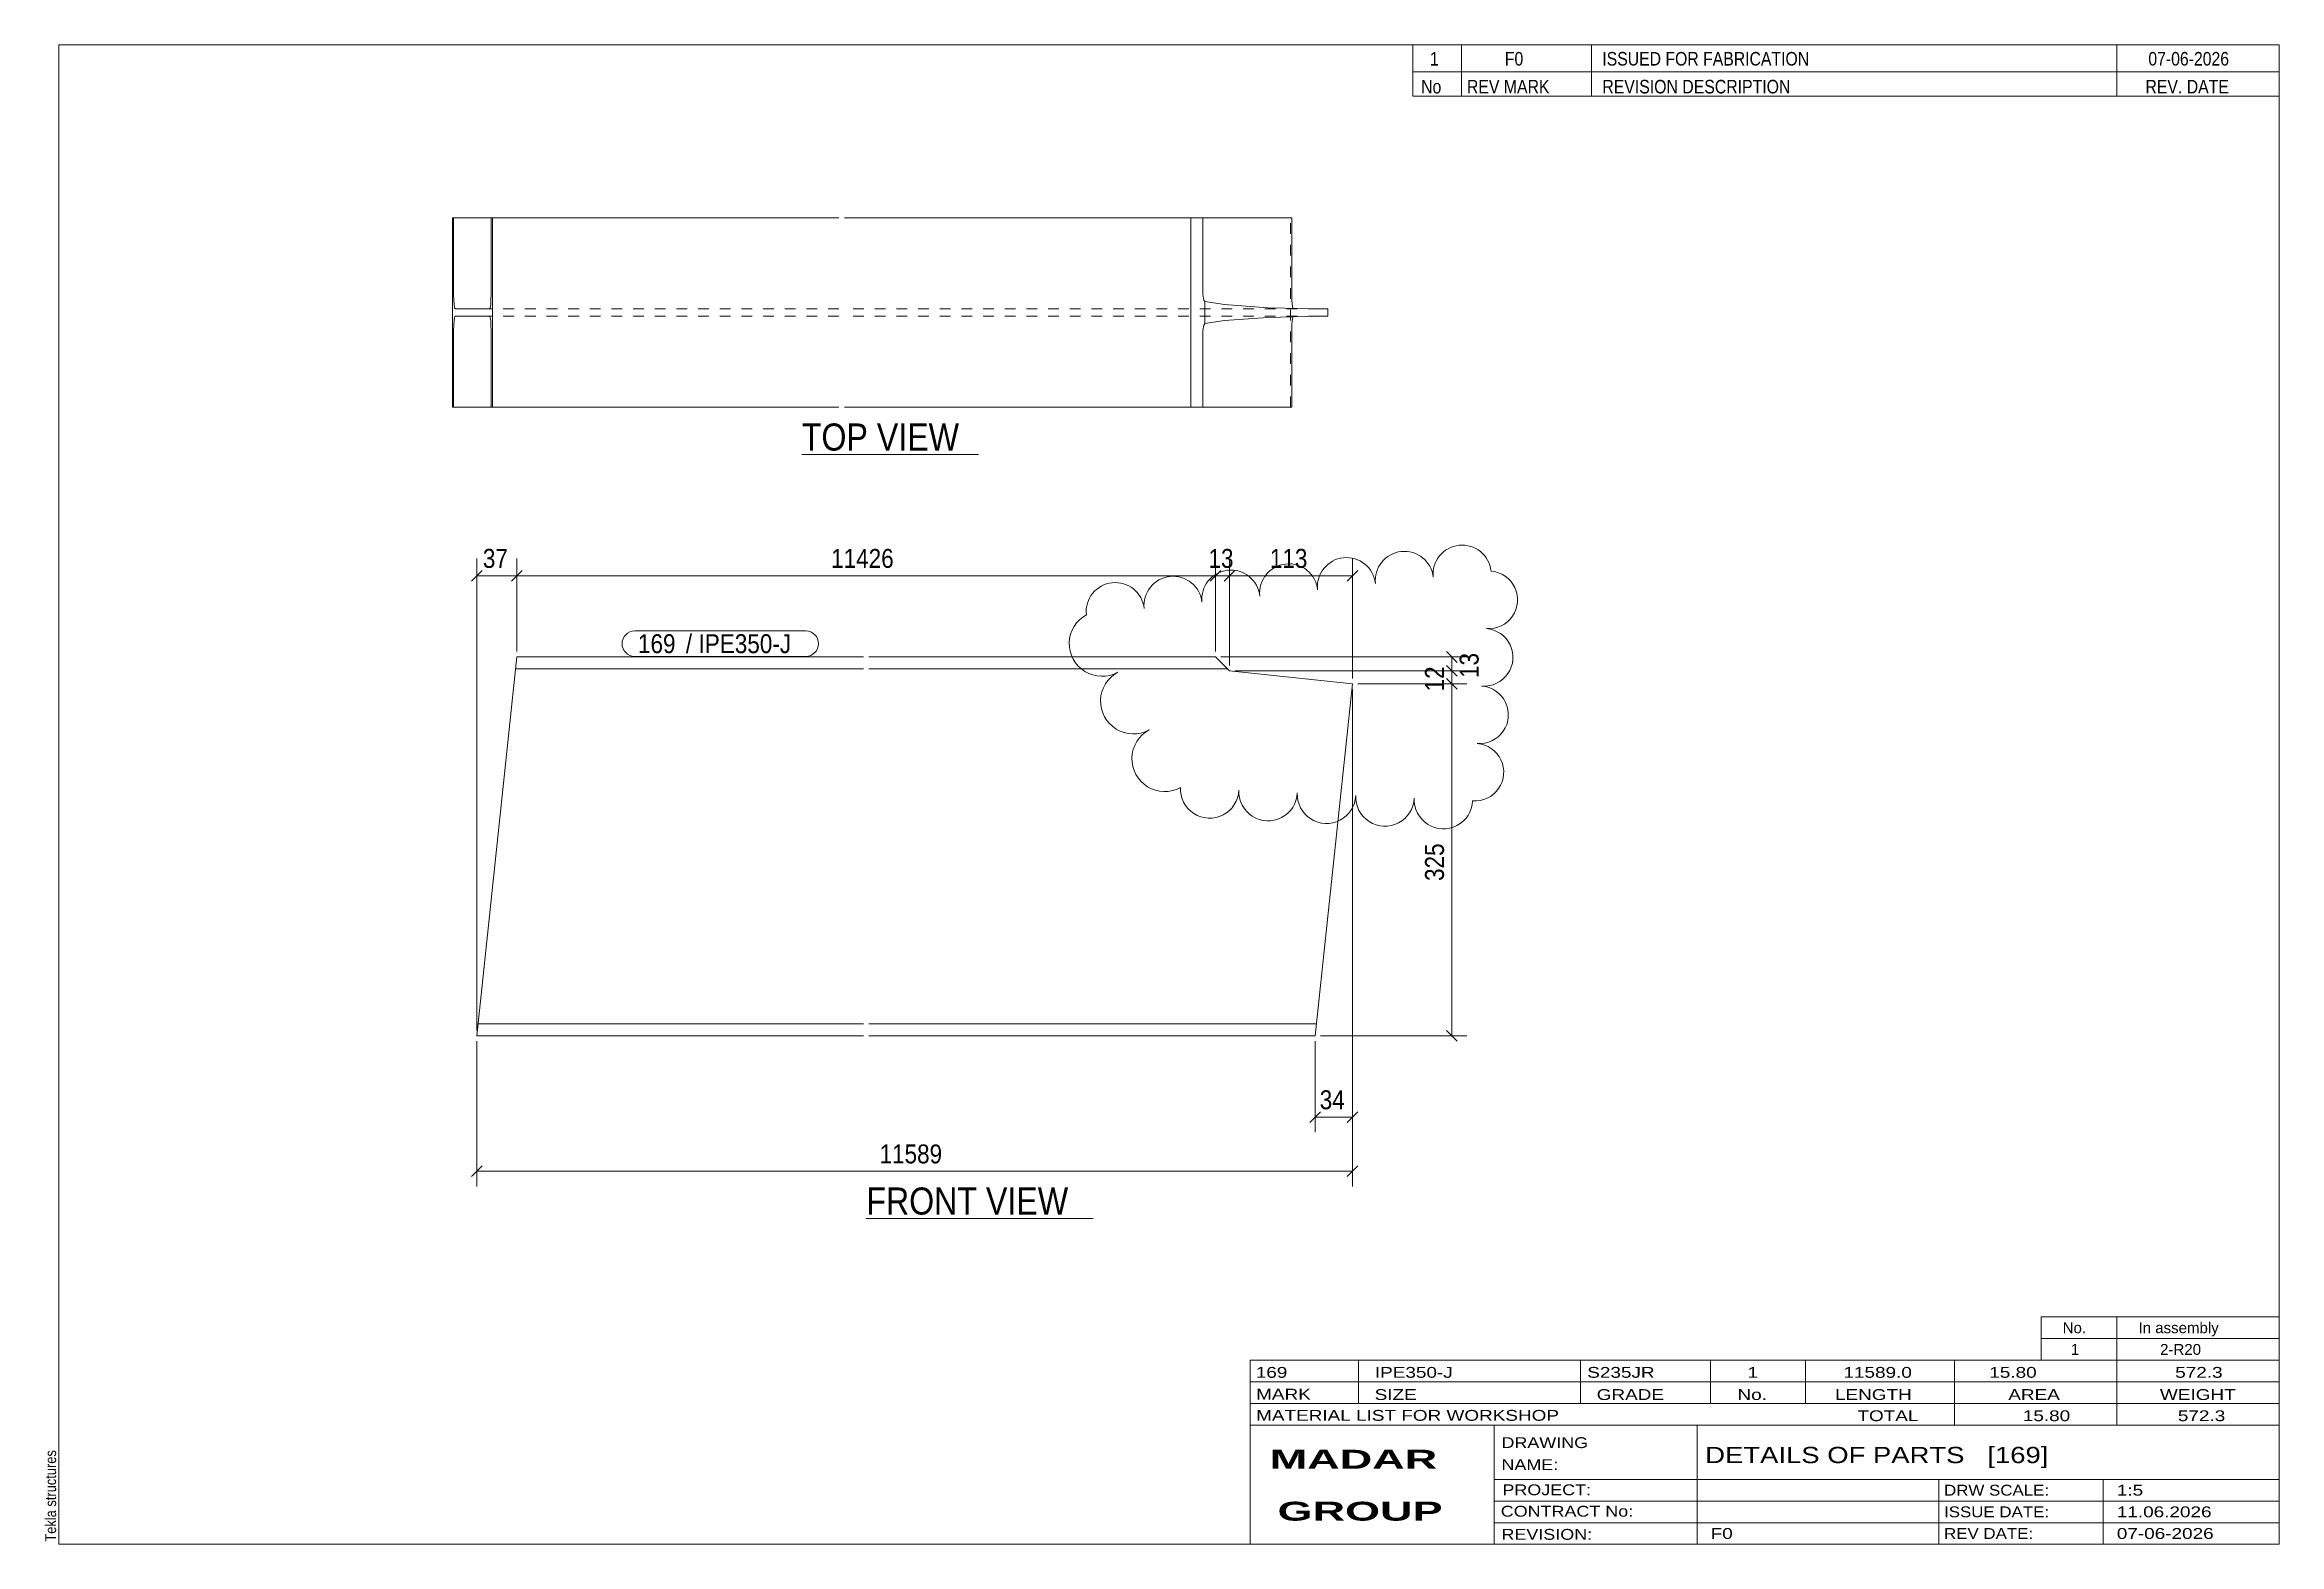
# Model space of a CAD drawing. Header units: millimetres. Extents: x 2 to 415, y 5 to 282.
import ezdxf

# ---------------------------------------------------------------- set-up
doc = ezdxf.new("R2010")
doc.units = ezdxf.units.MM
doc.linetypes.add('XKITLINE00', pattern=[0])
doc.linetypes.add('XKITLINE02', pattern=[4, 2, -2])
for name, color, linetype, lineweight in [('Dimensions', 7, 'Continuous', 0), ('DrawingSheet', 5, 'Continuous', 0), ('GraphicObject', 6, 'Continuous', 0), ('OtherObjectType', 7, 'Continuous', 0), ('Part', 2, 'Continuous', 0), ('PartMark', 7, 'Continuous', 0)]:
    doc.layers.add(name, color=color, linetype=linetype, lineweight=lineweight)
doc.styles.add('ARIAL', font='ARIAL.TTF')
doc.styles.add('ARIAL_BOLD', font='ARIALBD.TTF')
doc.styles.add('ARIAL_NARROW', font='ARIALN.TTF')

# ---------------------------------------------------------------- blocks, each defined once
blk = doc.blocks.new('*A1')
at = {"layer": 'Part', "color": 2, "linetype": 'XKITLINE00', "lineweight": 0}
for p, q in [((89.59, 168.91), (82.21, 98.91)), ((153.59, 166.71), (89.36, 166.71)), ((89.59, 168.91), (153.59, 168.91)), ((154.59, 168.91), (218.59, 168.91)), ((220.79, 166.71), (154.59, 166.71)), ((220.79, 166.71), (218.59, 168.91)), ((221.17, 166.33), (220.79, 166.71)), ((243.85, 163.93), (221.17, 166.33)), ((243.85, 163.93), (236.99, 98.91)), ((153.59, 101.11), (82.44, 101.11)), ((237.22, 101.11), (154.59, 101.11)), ((153.59, 98.91), (82.21, 98.91)), ((236.99, 98.91), (154.59, 98.91))]:
    blk.add_line(p, q, dxfattribs=at)
at = {"layer": 'Part', "color": 7, "linetype": 'XKITLINE02', "lineweight": 0}
for p, q in [((153.59, 168.91), (89.59, 168.91)), ((218.59, 168.9), (154.59, 168.9)), ((218.59, 168.91), (218.59, 168.9)), ((220.79, 166.71), (218.59, 168.9))]:
    blk.add_line(p, q, dxfattribs=at)
blk = doc.blocks.new('*A2')
at = {"layer": 'Part', "color": 2, "linetype": 'XKITLINE00', "lineweight": 0}
for p, q in [((77.67, 250.03), (77.67, 215.03)), ((149.05, 250.03), (77.67, 250.03)), ((77.9, 235.83), (77.9, 250.03)), ((84.82, 235.83), (84.82, 250.03)), ((85.05, 215.03), (85.05, 250.03)), ((232.68, 250.03), (150.05, 250.03)), ((214.05, 215.03), (214.05, 250.03)), ((216.25, 235.83), (216.25, 250.03)), ((232.68, 235.83), (232.68, 250.03)), ((77.92, 234.83), (77.9, 235.83)), ((84.82, 235.83), (84.8, 234.83)), ((216.44, 234.83), (216.25, 235.83)), ((232.68, 235.83), (232.7, 234.83)), ((77.98, 233.99), (77.92, 234.83)), ((77.92, 230.22), (77.98, 231.07)), ((78.07, 233.42), (77.98, 233.99)), ((77.98, 231.07), (78.07, 231.63)), ((78.17, 233.23), (78.07, 233.42)), ((78.07, 231.63), (78.17, 231.83)), ((84.54, 233.23), (78.17, 233.23)), ((84.54, 231.83), (78.17, 231.83)), ((84.65, 233.42), (84.54, 233.23)), ((84.54, 231.83), (84.65, 231.63)), ((84.74, 233.99), (84.65, 233.42)), ((84.65, 231.63), (84.74, 231.07)), ((84.8, 234.83), (84.74, 233.99)), ((84.74, 231.07), (84.8, 230.22)), ((216.63, 234.56), (216.44, 234.83)), ((216.63, 230.49), (216.63, 234.56)), ((220.24, 233.99), (216.63, 234.56)), ((216.63, 230.49), (220.24, 231.07)), ((228.24, 233.42), (220.24, 233.99)), ((220.24, 231.07), (228.24, 231.63)), ((237.67, 233.23), (228.24, 233.42)), ((228.24, 231.63), (237.67, 231.83)), ((232.7, 234.83), (232.76, 233.99)), ((232.76, 231.07), (232.7, 230.22)), ((232.76, 233.99), (232.85, 233.42)), ((232.85, 231.63), (232.76, 231.07)), ((232.9, 233.33), (232.85, 233.42)), ((232.85, 231.63), (232.9, 231.73)), ((239.31, 233.23), (237.67, 233.23)), ((239.31, 231.83), (237.67, 231.83)), ((239.31, 231.83), (239.31, 233.23)), ((77.9, 229.23), (77.92, 230.22)), ((77.9, 215.03), (77.9, 229.23)), ((84.8, 230.22), (84.82, 229.23)), ((84.82, 215.03), (84.82, 229.23)), ((216.25, 229.23), (216.44, 230.22)), ((216.25, 215.03), (216.25, 229.23)), ((216.44, 230.22), (216.63, 230.49)), ((232.7, 230.22), (232.68, 229.23)), ((232.68, 229.23), (232.68, 215.03)), ((77.67, 215.03), (149.05, 215.03)), ((150.05, 215.03), (216.25, 215.03)), ((232.68, 215.03), (216.25, 215.03))]:
    blk.add_line(p, q, dxfattribs=at)
at = {"layer": 'Part', "color": 7, "linetype": 'XKITLINE02', "lineweight": 0}
for p, q in [((232.45, 215.03), (232.45, 250.03)), ((149.05, 233.23), (84.54, 233.23)), ((149.05, 231.83), (84.54, 231.83)), ((237.67, 233.23), (150.05, 233.23)), ((237.67, 231.83), (150.05, 231.83)), ((232.96, 233.23), (232.9, 233.33)), ((232.9, 231.73), (232.96, 231.83)), ((232.68, 215.03), (232.45, 215.03))]:
    blk.add_line(p, q, dxfattribs=at)
blk = doc.blocks.new('*A3')
at = {"layer": 'GraphicObject', "color": 3, "linetype": 'XKITLINE00', "lineweight": 0}
for centre, radius, start, end in [((232.1, 180.73), 5.37, 6.1535, 186.1535), ((242.77, 181.89), 5.37, 6.1535, 186.1535), ((253.45, 183.04), 5.37, 6.1535, 186.1535), ((264.12, 184.19), 5.37, 6.1535, 186.1535), ((200.07, 177.28), 5.37, 6.1535, 186.1535), ((210.74, 178.43), 5.37, 6.1535, 186.1535), ((221.42, 179.58), 5.37, 6.1535, 186.1535), ((269.04, 179.46), 5.32, 265.4065, 85.4065), ((197.63, 171.39), 6.06, 118.5482, 298.5482), ((268.18, 168.84), 5.32, 265.4065, 85.4065), ((203.41, 160.75), 6.06, 118.5482, 298.5482), ((267.33, 158.23), 5.32, 265.4065, 85.4065), ((209.2, 150.11), 6.06, 118.5482, 298.5482), ((266.48, 147.62), 5.32, 265.4065, 85.4065), ((217.49, 144.54), 5.4, 177.3693, 357.3693), ((228.28, 144.04), 5.4, 177.3693, 357.3693), ((239.07, 143.55), 5.4, 177.3693, 357.3693), ((249.86, 143.05), 5.4, 177.3693, 357.3693), ((260.66, 142.56), 5.4, 177.3693, 357.3693)]:
    blk.add_arc(centre, radius, start, end, dxfattribs=at)
blk = doc.blocks.new('*A4')
at = {"layer": 'DrawingSheet', "color": 5, "linetype": 'XKITLINE00', "lineweight": 0}
for p, q in [((415, 282), (5, 282)), ((5, 282), (5, 5)), ((415, 5), (415, 282)), ((5, 5), (415, 5))]:
    blk.add_line(p, q, dxfattribs=at)
at = {"layer": 'DrawingSheet', "color": 5, "style": 'ARIAL', "width": 0.85}
blk.add_text('Tekla structures', height=2, rotation=90, dxfattribs=at).set_placement((4.5, 5.5))
blk = doc.blocks.new('*A5')
at = {"layer": 'OtherObjectType', "color": 7, "linetype": 'XKITLINE00', "lineweight": 0}
for p, q in [((371, 47), (415, 47)), ((371, 43), (371, 47)), ((385, 43), (385, 47)), ((415, 43), (415, 47)), ((371, 43), (415, 43)), ((371, 39), (371, 43)), ((385, 39), (385, 43)), ((415, 39), (415, 43)), ((371, 39), (415, 39))]:
    blk.add_line(p, q, dxfattribs=at)
at = {"layer": 'OtherObjectType', "color": 7, "style": 'ARIAL_NARROW', "width": 1.211571}
for s, p in [('No.', (375, 44)), ('In assembly', (389, 44)), ('1', (376.5, 40)), ('2-R20', (392.99, 40))]:
    blk.add_text(s, height=2, dxfattribs=at).set_placement(p)
blk = doc.blocks.new('*A6')
at = {"layer": 'OtherObjectType', "color": 7, "linetype": 'XKITLINE00', "lineweight": 0}
for p, q in [((255, 282), (415, 282)), ((415, 282), (255, 282)), ((255, 282), (255, 277)), ((264, 282), (264, 277)), ((288, 282), (288, 277)), ((385, 282), (385, 277)), ((415, 282), (415, 277)), ((255, 277), (415, 277)), ((255, 277), (255, 272.5)), ((255, 277), (415, 277)), ((264, 277), (264, 272.5)), ((288, 277), (288, 272.5)), ((385, 277), (385, 272.5)), ((415, 277), (415, 272.5)), ((415, 272.5), (255, 272.5))]:
    blk.add_line(p, q, dxfattribs=at)
at = {"layer": 'OtherObjectType', "color": 7, "style": 'ARIAL_NARROW'}
for s, width, p in [('1', 1.017001, (258.16, 278.15)), ('F0', 1.017001, (272, 278.15)), ('ISSUED FOR FABRICATION', 1.017001, (290, 278.15)), ('07-06-2026', 1.017001, (390.82, 278.15)), ('No', 1.02, (256.54, 273)), ('REV MARK', 1.02, (265, 273)), ('REVISION DESCRIPTION', 1.02, (290, 273)), ('REV. DATE', 1.02, (390.28, 273))]:
    blk.add_text(s, height=2.5, dxfattribs=dict(at, width=width)).set_placement(p)
blk = doc.blocks.new('*A7')
at = {"layer": 'OtherObjectType', "color": 7, "linetype": 'XKITLINE00', "lineweight": 0}
for p, q in [((225, 39), (415, 39)), ((225, 39), (225, 35)), ((225, 39), (415, 39)), ((245, 35), (245, 39)), ((286, 35), (286, 39)), ((310, 35), (310, 39)), ((327.5, 35), (327.5, 39)), ((355, 35), (355, 39)), ((385, 35), (385, 39)), ((415, 35), (415, 39)), ((225, 35), (415, 35)), ((225, 35), (225, 5)), ((225, 35), (415, 35)), ((245, 31), (245, 35)), ((286, 31), (286, 35)), ((310, 31), (310, 35)), ((327.5, 31), (327.5, 35)), ((355, 31), (355, 35)), ((385, 31), (385, 35)), ((415, 31), (415, 35)), ((225, 31), (415, 31)), ((355, 27), (355, 31)), ((385, 27), (385, 31)), ((415, 27), (415, 31)), ((225, 27), (415, 27)), ((270, 21), (270, 27)), ((307.5, 17), (307.5, 27)), ((415, 21), (415, 27)), ((270, 21), (270, 5)), ((415, 17), (415, 21)), ((270, 17), (415, 17)), ((307.5, 5), (307.5, 17)), ((352.16, 13), (352.16, 17)), ((382.5, 5), (382.5, 17)), ((415, 13), (415, 17)), ((270, 13), (415, 13)), ((352.16, 5), (352.16, 13)), ((415, 9), (415, 13)), ((270, 9), (415, 9)), ((415, 5), (415, 9)), ((225, 5), (415, 5)), ((262.5, 5), (415, 5))]:
    blk.add_line(p, q, dxfattribs=at)
at = {"layer": 'OtherObjectType', "color": 7, "style": 'ARIAL_NARROW'}
for s, height, width, p in [('169', 2, 1.525501, (226.01, 35.76)), ('IPE350-J', 2, 1.525501, (248, 35.76)), ('S235JR', 2, 1.525501, (287.22, 35.76)), ('1', 2, 1.525501, (316.82, 35.76)), ('11589.0', 2, 1.525501, (334.52, 35.76)), ('15.80', 2, 1.525501, (361.45, 35.76)), ('572.3', 2, 1.525501, (395.78, 35.76)), ('MARK', 2, 1.525501, (226.08, 31.73)), ('SIZE', 2, 1.525501, (247.96, 31.66)), ('GRADE', 2, 1.525501, (288.96, 31.66)), ('No.', 2, 1.525501, (314.96, 31.66)), ('LENGTH', 2, 1.525501, (332.96, 31.66)), ('AREA', 2, 1.525501, (364.96, 31.66)), ('WEIGHT', 2, 1.525501, (392.96, 31.66)), ('MATERIAL LIST FOR WORKSHOP', 2, 1.525501, (226.08, 27.82)), ('TOTAL', 2, 1.525501, (337.1, 27.75)), ('15.80', 2, 1.525501, (367.64, 27.75)), ('572.3', 2, 1.525501, (396.27, 27.75)), ('DRAWING', 2, 1.445, (271.38, 22.78)), ('NAME:', 2, 1.445, (271.38, 18.72)), ('DETAILS OF PARTS   [169]', 3, 1.474651, (309, 20)), ('PROJECT:', 2, 1.445, (271.55, 14.07)), ('DRW SCALE:', 2, 1.36, (353.1, 14)), ('1:5', 2, 1.525501, (385, 14)), ('CONTRACT No:', 2, 1.445, (271.25, 10.11)), ('ISSUE DATE:', 2, 1.36, (353.1, 10)), ('11.06.2026', 2, 1.525501, (385, 10)), ('REVISION:', 2, 1.445, (271.38, 5.84)), ('F0', 2, 1.525501, (310, 6)), ('REV DATE:', 2, 1.36, (353.1, 6)), ('07-06-2026', 2, 1.525501, (385, 6))]:
    blk.add_text(s, height=height, dxfattribs=dict(at, width=width)).set_placement(p)
at = {"layer": 'OtherObjectType', "color": 1, "style": 'ARIAL_BOLD', "width": 1.7}
for s, p in [('MADAR ', (228.58, 18.97)), ('GROUP', (230.03, 9.37))]:
    blk.add_text(s, height=3.5, dxfattribs=at).set_placement(p)
blk = doc.blocks.new('*A8')
at = {"layer": 'Dimensions', "color": 7, "linetype": 'XKITLINE00', "lineweight": 0}
for p, q in [((244.85, 163.93), (265.01, 163.93)), ((261.22, 164.92), (263.2, 162.94)), ((262.21, 98.91), (262.21, 163.93)), ((261.22, 99.9), (263.2, 97.92)), ((237.99, 98.91), (265.01, 98.91))]:
    blk.add_line(p, q, dxfattribs=at)
at = {"layer": 'Dimensions', "color": 3}
for p in [(262.21, 163.93), (262.21, 98.91)]:
    blk.add_point(p, dxfattribs=at)
at = {"layer": 'Dimensions', "color": 3, "style": 'ARIAL', "width": 0.85}
blk.add_text('325', height=3.5, rotation=90.0002, dxfattribs=at).set_placement((260.76, 127.53))
blk = doc.blocks.new('*A9')
at = {"layer": 'Dimensions', "color": 7, "linetype": 'XKITLINE00', "lineweight": 0}
for p, q in [((222.17, 166.33), (265.01, 166.33)), ((261.22, 167.32), (263.2, 165.34)), ((262.21, 163.93), (262.21, 166.33)), ((244.85, 163.93), (265.01, 163.93)), ((261.22, 164.92), (263.2, 162.94))]:
    blk.add_line(p, q, dxfattribs=at)
at = {"layer": 'Dimensions', "color": 3}
for p in [(262.21, 166.33), (262.21, 163.93)]:
    blk.add_point(p, dxfattribs=at)
at = {"layer": 'Dimensions', "color": 3, "style": 'ARIAL', "width": 0.85}
blk.add_text('12', height=3.5, rotation=90.0002, dxfattribs=at).set_placement((260.76, 162.54))
blk = doc.blocks.new('*A10')
at = {"layer": 'Dimensions', "color": 7, "linetype": 'XKITLINE00', "lineweight": 0}
for p, q in [((261.22, 169.89), (263.2, 167.91)), ((219.59, 168.9), (265.41, 168.9)), ((222.17, 166.33), (265.41, 166.33)), ((261.22, 167.32), (263.2, 165.34)), ((262.21, 166.33), (262.21, 168.9))]:
    blk.add_line(p, q, dxfattribs=at)
at = {"layer": 'Dimensions', "color": 3}
for p in [(262.21, 168.9), (262.21, 166.33)]:
    blk.add_point(p, dxfattribs=at)
at = {"layer": 'Dimensions', "color": 3, "style": 'ARIAL', "width": 0.85}
blk.add_text('13', height=3.5, rotation=90.0002, dxfattribs=at).set_placement((267.16, 165.02))
blk = doc.blocks.new('*A11')
at = {"layer": 'Dimensions', "color": 7, "linetype": 'XKITLINE00', "lineweight": 0}
for p, q in [((243.85, 162.93), (243.85, 71.11)), ((82.21, 97.91), (82.21, 71.11)), ((83.2, 74.9), (81.22, 72.92)), ((244.84, 74.9), (242.86, 72.92)), ((82.21, 73.91), (243.85, 73.91))]:
    blk.add_line(p, q, dxfattribs=at)
at = {"layer": 'Dimensions', "color": 3}
for p in [(82.21, 73.91), (243.85, 73.91)]:
    blk.add_point(p, dxfattribs=at)
at = {"layer": 'Dimensions', "color": 3, "style": 'ARIAL', "width": 0.85}
blk.add_text('11589', height=3.5, dxfattribs=at).set_placement((156.54, 75.36))
blk = doc.blocks.new('*A12')
at = {"layer": 'Dimensions', "color": 7, "linetype": 'XKITLINE00', "lineweight": 0}
for p, q in [((243.85, 162.93), (243.85, 81.11)), ((236.99, 97.91), (236.99, 81.11)), ((237.98, 84.9), (236, 82.92)), ((236.99, 83.91), (243.85, 83.91)), ((244.84, 84.9), (242.86, 82.92))]:
    blk.add_line(p, q, dxfattribs=at)
at = {"layer": 'Dimensions', "color": 3}
for p in [(236.99, 83.91), (243.85, 83.91)]:
    blk.add_point(p, dxfattribs=at)
at = {"layer": 'Dimensions', "color": 3, "style": 'ARIAL', "width": 0.85}
blk.add_text('34', height=3.5, dxfattribs=at).set_placement((237.82, 85.36))
blk = doc.blocks.new('*A13')
at = {"layer": 'Dimensions', "color": 7, "linetype": 'XKITLINE00', "lineweight": 0}
for p, q in [((82.21, 99.91), (82.21, 187.11)), ((89.59, 169.91), (89.59, 187.11)), ((83.2, 184.9), (81.22, 182.92)), ((82.21, 183.91), (89.59, 183.91)), ((90.58, 184.9), (88.6, 182.92))]:
    blk.add_line(p, q, dxfattribs=at)
at = {"layer": 'Dimensions', "color": 3}
for p in [(82.21, 183.91), (89.59, 183.91)]:
    blk.add_point(p, dxfattribs=at)
at = {"layer": 'Dimensions', "color": 3, "style": 'ARIAL', "width": 0.85}
blk.add_text('37', height=3.5, dxfattribs=at).set_placement((83.3, 185.36))
blk = doc.blocks.new('*A14')
at = {"layer": 'Dimensions', "color": 7, "linetype": 'XKITLINE00', "lineweight": 0}
for p, q in [((89.59, 169.91), (89.59, 187.11)), ((218.59, 169.91), (218.59, 187.11)), ((90.58, 184.9), (88.6, 182.92)), ((89.59, 183.91), (218.59, 183.91)), ((219.58, 184.9), (217.6, 182.92))]:
    blk.add_line(p, q, dxfattribs=at)
at = {"layer": 'Dimensions', "color": 3}
for p in [(89.59, 183.91), (218.59, 183.91)]:
    blk.add_point(p, dxfattribs=at)
at = {"layer": 'Dimensions', "color": 3, "style": 'ARIAL', "width": 0.85}
blk.add_text('11426', height=3.5, dxfattribs=at).set_placement((147.6, 185.36))
blk = doc.blocks.new('*A15')
at = {"layer": 'Dimensions', "color": 7, "linetype": 'XKITLINE00', "lineweight": 0}
for p, q in [((218.59, 169.91), (218.59, 187.11)), ((221.17, 167.33), (221.17, 187.11)), ((219.58, 184.9), (217.6, 182.92)), ((218.59, 183.91), (221.17, 183.91)), ((222.16, 184.9), (220.18, 182.92))]:
    blk.add_line(p, q, dxfattribs=at)
at = {"layer": 'Dimensions', "color": 3}
for p in [(218.59, 183.91), (221.17, 183.91)]:
    blk.add_point(p, dxfattribs=at)
at = {"layer": 'Dimensions', "color": 3, "style": 'ARIAL', "width": 0.85}
blk.add_text('13', height=3.5, dxfattribs=at).set_placement((217.28, 185.36))
blk = doc.blocks.new('*A16')
at = {"layer": 'Dimensions', "color": 7, "linetype": 'XKITLINE00', "lineweight": 0}
for p, q in [((221.17, 167.33), (221.17, 187.11)), ((243.85, 164.93), (243.85, 187.11)), ((222.16, 184.9), (220.18, 182.92)), ((221.17, 183.91), (243.85, 183.91)), ((244.84, 184.9), (242.86, 182.92))]:
    blk.add_line(p, q, dxfattribs=at)
at = {"layer": 'Dimensions', "color": 3}
for p in [(221.17, 183.91), (243.85, 183.91)]:
    blk.add_point(p, dxfattribs=at)
at = {"layer": 'Dimensions', "color": 3, "style": 'ARIAL', "width": 0.85}
blk.add_text('113', height=3.5, dxfattribs=at).set_placement((228.61, 185.36))
blk = doc.blocks.new('*A17')
at = {"layer": 'PartMark', "color": 7, "linetype": 'XKITLINE00', "lineweight": 0}
for p, q in [((111.34, 173.71), (142.93, 173.71)), ((111.34, 169.01), (142.93, 169.01))]:
    blk.add_line(p, q, dxfattribs=at)
for centre, start, end in [((111.34, 171.36), 90, 270), ((142.93, 171.36), 270, 90)]:
    blk.add_arc(centre, 2.35, start, end, dxfattribs=at)
at = {"layer": 'PartMark', "color": 1, "style": 'ARIAL', "width": 0.85}
blk.add_text('169', height=3.5, dxfattribs=at).set_placement((111.94, 169.61))
at = {"layer": 'PartMark', "color": 3, "style": 'ARIAL', "width": 0.85}
for s, p in [('/', (120.78, 169.61)), ('IPE350-J', (123.12, 169.61))]:
    blk.add_text(s, height=3.5, dxfattribs=at).set_placement(p)
blk = doc.blocks.new('*A18')
at = {"layer": 'OtherObjectType', "color": 7, "linetype": 'XKITLINE00', "lineweight": 0}
blk.add_line((154.1, 65.16), (195.96, 65.16), dxfattribs=at)
at = {"layer": 'OtherObjectType', "color": 3, "style": 'ARIAL', "width": 0.85}
blk.add_text('FRONT VIEW', height=5, dxfattribs=at).set_placement((154.1, 65.91))
blk = doc.blocks.new('*A19')
at = {"layer": 'OtherObjectType', "color": 7, "linetype": 'XKITLINE00', "lineweight": 0}
blk.add_line((142.19, 206.28), (174.79, 206.28), dxfattribs=at)
at = {"layer": 'OtherObjectType', "color": 3, "style": 'ARIAL', "width": 0.85}
blk.add_text('TOP VIEW', height=5, dxfattribs=at).set_placement((142.19, 207.03))

msp = doc.modelspace()

# ---------------------------------------------------------------- block references
at = {"lineweight": 0}
for name in ['*A4', '*A6', '*A2', '*A19', '*A3', '*A13', '*A14', '*A15', '*A16', '*A17', '*A10', '*A1', '*A9', '*A11', '*A12', '*A8', '*A18', '*A5', '*A7']:
    msp.add_blockref(name, (0, 0), dxfattribs=at)

doc.saveas('drawing.dxf')
